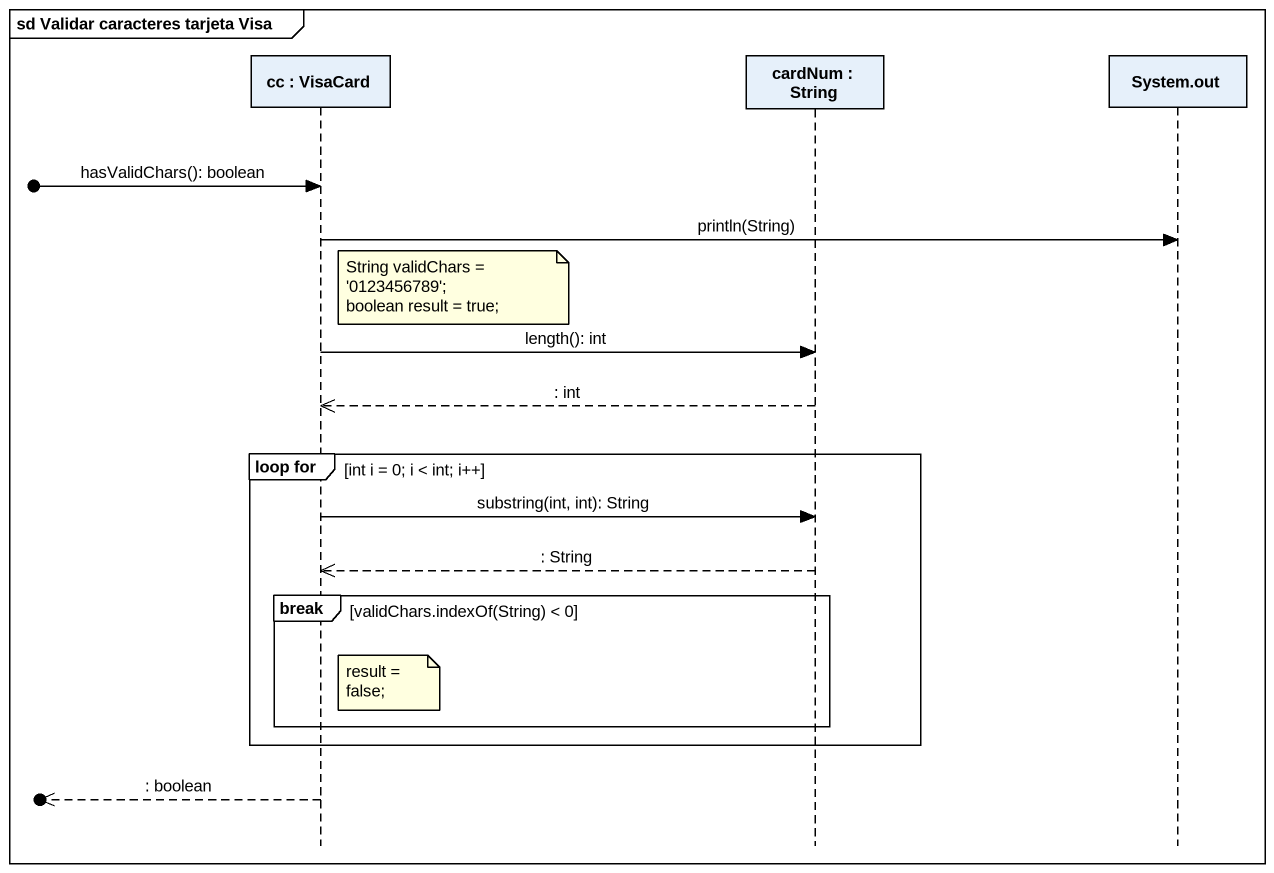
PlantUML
@startuml
mainframe sd Validar caracteres tarjeta Visa
hide footbox
participant "cc : VisaCard" as cc
participant "cardNum : String" as cardNum
participant "System.out" as System_out

[o-> cc : hasValidChars(): boolean
cc -> System_out : println(String)
note right of cc
  String validChars = '0123456789';
  boolean result = true;
end note
cc -> cardNum : length(): int
cardNum -->> cc : : int
group loop for [int i = 0; i < int; i++]
  cc -> cardNum : substring(int, int): String
  cardNum -->> cc : : String
  break validChars.indexOf(String) < 0
    note right of cc : result = false;
  end
end
[o<<-- cc : : boolean
@enduml
